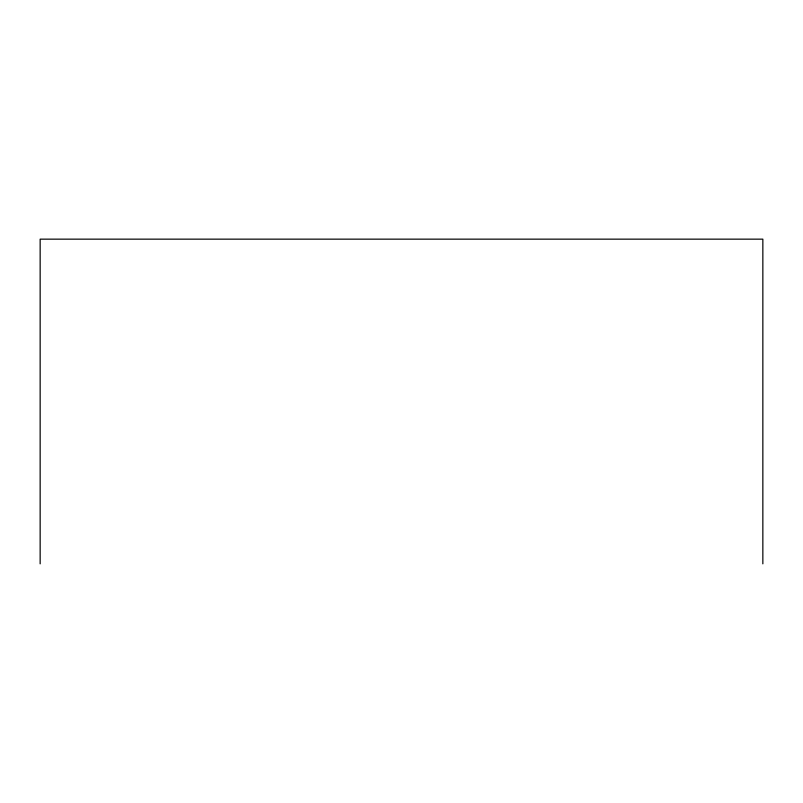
<?xml version="1.0" encoding="UTF-8"?>
<svg xmlns="http://www.w3.org/2000/svg" width="803" height="803" viewBox="0 0 803 803"><rect width="100%" height="100%" fill="white"/><g stroke="black" fill="none" stroke-linecap="round" stroke-linejoin="round"><path stroke-width="1.2" d="M762.85 563.847L762.85 239.153L40.15 239.153L40.15 563.847"/></g></svg>
